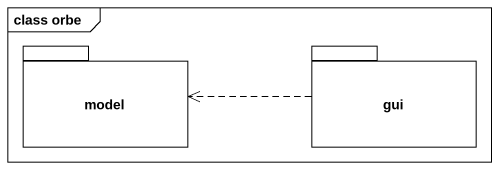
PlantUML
@startuml
mainframe class orbe
package model {
}
package gui {
}
gui .left.> model
@enduml
